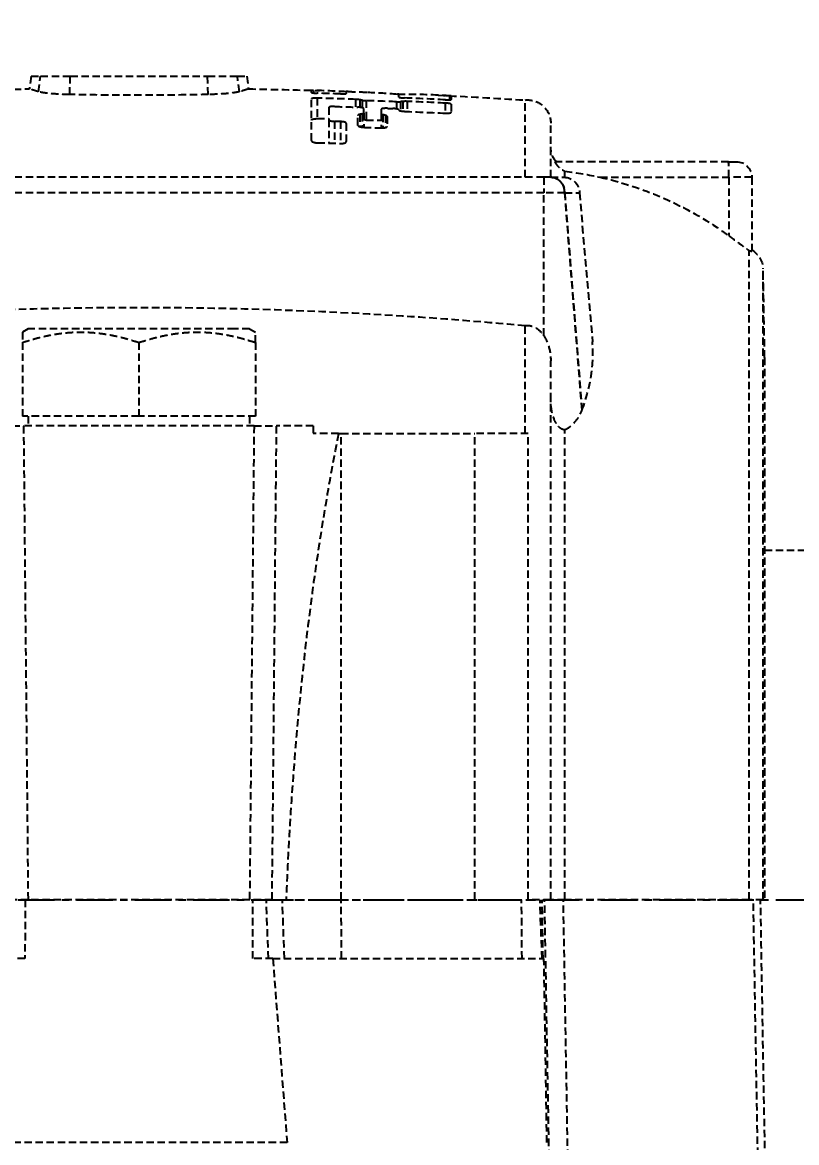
# Model space of a CAD drawing. Header units: millimetres. Extents: x 14484 to 44106, y -7531 to -758.
# Drawn here: x 19239.8 to 19339.5, y -1907.8 to -1763.6 of the extents above; entities that cross this region are included whole.
import ezdxf

# ---------------------------------------------------------------- set-up
doc = ezdxf.new("R2010")
doc.units = ezdxf.units.MM
doc.header["$LTSCALE"] = 15
doc.linetypes.add('CENTER', pattern=[2, 1.25, -0.25, 0.25, -0.25])
doc.linetypes.add('HIDDEN', pattern=[9.525, 6.35, -3.175])
for name, color, linetype in [('IA-DIM', 7, 'Continuous'), ('IA-EJES', 4, 'CENTER'), ('IA-SEGM', 1, 'HIDDEN')]:
    doc.layers.add(name, color=color, linetype=linetype)
doc.styles.add('ING-AMB', font='romans.shx', dxfattribs={"width": 0.75, "oblique": 15})
doc.dimstyles.new('ING-AMB 15', dxfattribs={"dimscale": 15, "dimtxt": 3, "dimasz": 2.5, "dimexe": 1, "dimexo": 1, "dimgap": 1, "dimtad": 1, "dimdec": 0, "dimzin": 0, "dimdsep": 46, "dimtxsty": 'ING-AMB', "dimcen": 0.1, "dimclrd": 7, "dimclre": 7, "dimclrt": 2, "dimadec": 0, "dimazin": 0, "dimtfac": 1, "dimtdec": 0, "dimtmove": 0, "dimatfit": 0, "dimfxl": 1.25, "dimtolj": 1, "dimtzin": 0, "dimarcsym": 1})

# ---------------------------------------------------------------- blocks, each defined once
blk = doc.blocks.new('*D27')
at = {"layer": 'Defpoints', "color": 0, "transparency": 16777216}
for p in [(19085.1, -938.01), (19085.1, -1467.77), (20972.86, -2155.19)]:
    blk.add_point(p, dxfattribs=at)
at = {"layer": 'IA-DIM', "color": 7, "lineweight": -2, "transparency": 16777216}
for p, q in [((19085.1, -1452.77), (19085.1, -923.01)), ((20972.86, -2140.19), (20972.86, -923.01)), ((20935.36, -938.01), (19122.6, -938.01))]:
    blk.add_line(p, q, dxfattribs=at)
at = {"layer": 'IA-DIM', "color": 7, "transparency": 16777216}
for points in [[(19122.6, -931.76), (19122.6, -944.26), (19085.1, -938.01)], [(20935.36, -931.76), (20935.36, -944.26), (20972.86, -938.01)]]:
    blk.add_solid(points, dxfattribs=at)
at = {"layer": 'IA-DIM', "color": 2, "transparency": 16777216, "insert": (20028.98, -900.51), "char_height": 45, "attachment_point": 5, "style": 'ING-AMB'}
blk.add_mtext('\\A1;1888', dxfattribs=at)

msp = doc.modelspace()

# ---------------------------------------------------------------- linework, layer by layer
at = {"layer": 'IA-EJES', "ltscale": 0.25}
msp.add_lwpolyline([(18166.78, -1876.56), (21143.92, -1876.56)], dxfattribs=at)
at = {"layer": 'IA-SEGM', "color": 1, "ltscale": 0.01, "extrusion": (0, 1, 0)}
for p, q in [((19240.95, -1770.56), (19240.72, -1772.19)), ((19240.95, -1770.56), (19242.16, -1770.56)), ((19241.89, -1772.55), (19242.16, -1770.56)), ((19242.16, -1770.56), (19245.99, -1770.56)), ((19245.91, -1772.91), (19245.99, -1770.56)), ((19245.99, -1770.56), (19263.66, -1770.56)), ((19263.74, -1772.91), (19263.66, -1770.56)), ((19263.66, -1770.56), (19267.49, -1770.56)), ((19267.75, -1772.55), (19267.49, -1770.56)), ((19267.49, -1770.56), (19268.69, -1770.56)), ((19268.69, -1770.56), (19268.92, -1772.19)), ((19277.02, -1772.66), (19277.02, -1772.38)), ((19277.02, -1778.83), (19277.02, -1773.47)), ((19277.27, -1772.38), (19277.27, -1772.71)), ((19277.77, -1773.38), (19277.77, -1776.01)), ((19281.51, -1772.53), (19281.51, -1772.79)), ((19282.7, -1773.54), (19282.7, -1774.53)), ((19283.23, -1773.58), (19283.23, -1774.56)), ((19283.54, -1773.64), (19283.54, -1774.6)), ((19284.07, -1773.69), (19284.07, -1776.19)), ((19288.26, -1773.24), (19288.26, -1772.88)), ((19294.78, -1773.08), (19294.78, -1773.6)), ((19295, -1773.1), (19295, -1773.56)), ((19304.51, -1783.56), (19304.51, -1773.62)), ((19279.26, -1774.57), (19279.26, -1776.14)), ((19283.76, -1775.29), (19283.76, -1774.72)), ((19286.01, -1774.8), (19286.01, -1775.38)), ((19287.95, -1773.84), (19287.95, -1774.76)), ((19288.48, -1773.83), (19288.48, -1775.01)), ((19288.79, -1773.8), (19288.79, -1775.06)), ((19289.32, -1773.79), (19289.32, -1775.09)), ((19294.25, -1774.01), (19294.25, -1775.31)), ((19295, -1774.16), (19295, -1775.19)), ((19277.77, -1776.01), (19279.26, -1776.01)), ((19279.26, -1776.14), (19279.26, -1779.16)), ((19280.01, -1776.37), (19280.01, -1779.19)), ((19280.76, -1776.39), (19280.76, -1779.21)), ((19281.51, -1776.62), (19281.51, -1778.97)), ((19283.01, -1776.88), (19283.01, -1775.59)), ((19283.23, -1775.47), (19283.23, -1777.04)), ((19283.54, -1775.41), (19283.54, -1777.11)), ((19283.76, -1775.29), (19283.76, -1777.12)), ((19284.07, -1776.19), (19286.01, -1776.19)), ((19286.01, -1775.38), (19286.01, -1777.21)), ((19286.23, -1775.51), (19286.23, -1777.21)), ((19286.54, -1775.59), (19286.54, -1777.16)), ((19286.76, -1775.72), (19286.76, -1777.02)), ((19307.82, -1783.56), (19307.82, -1776.6)), ((19330.71, -1781.56), (19308.34, -1781.56)), ((19330.71, -1781.56), (19331.7, -1781.56)), ((19306.92, -1783.56), (19202.72, -1783.56)), ((19306.92, -1783.56), (19306.92, -1785.56)), ((19307.81, -1783.56), (19306.92, -1783.56)), ((19307.82, -1783.56), (19307.81, -1783.56)), ((19307.82, -1783.56), (19309.51, -1783.56)), ((19309.63, -1783.57), (19309.63, -1782.77)), ((19314.17, -1783.56), (19330.73, -1783.56)), ((19330.73, -1783.56), (19330.73, -1791.06)), ((19333.7, -1783.56), (19330.73, -1783.56)), ((19333.7, -1783.56), (19333.7, -1793.07)), ((19306.92, -1785.56), (19202.72, -1785.56)), ((19306.92, -1803.96), (19306.92, -1785.56)), ((19309.62, -1785.56), (19306.92, -1785.56)), ((19311.85, -1813.54), (19309.63, -1785.56)), ((19309.63, -1785.56), (19311.51, -1785.56)), ((19311.51, -1785.56), (19313.19, -1804.75)), ((19333.35, -1876.56), (19333.35, -1792.99)), ((19335.15, -1876.56), (19335.15, -1795.27)), ((19335.35, -1806.78), (19335.15, -1795.27)), ((19240.57, -1803.06), (19239.82, -1803.49)), ((19267.16, -1803.06), (19240.57, -1803.06)), ((19269.07, -1803.06), (19267.16, -1803.06)), ((19269.07, -1803.06), (19269.82, -1803.49)), ((19304.51, -1816.56), (19304.51, -1802.66)), ((19239.82, -1804.83), (19239.82, -1814.31)), ((19254.82, -1804.83), (19254.82, -1814.31)), ((19269.82, -1804.83), (19269.82, -1814.31)), ((19335.35, -1806.78), (19335.35, -1876.56)), ((19307.82, -1876.56), (19307.82, -1807.2)), ((19311.85, -1813.54), (19311.84, -1813.54)), ((19237.12, -1815.56), (19240.01, -1815.56)), ((19254.82, -1814.31), (19239.82, -1814.31)), ((19269.63, -1815.56), (19240.01, -1815.56)), ((19240.59, -1876.56), (19240.01, -1815.56)), ((19240.57, -1814.31), (19240.57, -1815.56)), ((19269.82, -1814.31), (19254.82, -1814.31)), ((19269.63, -1815.56), (19269.06, -1876.56)), ((19269.07, -1814.31), (19269.07, -1815.56)), ((19269.63, -1815.56), (19272.53, -1815.56)), ((19271.96, -1876.56), (19272.53, -1815.56)), ((19277.24, -1815.56), (19272.53, -1815.56)), ((19277.24, -1815.56), (19277.24, -1816.56)), ((19280.5, -1816.56), (19277.24, -1816.56)), ((19280.83, -1876.56), (19280.83, -1816.56)), ((19298.05, -1876.56), (19298.05, -1816.56)), ((19304.92, -1876.56), (19304.92, -1816.56)), ((19309.63, -1876.56), (19309.63, -1816.08)), ((19335.35, -1831.56), (19603.18, -1831.56)), ((19240.59, -1876.56), (19237.69, -1876.56)), ((19269.06, -1876.56), (19240.59, -1876.56)), ((19271.96, -1876.56), (19269.06, -1876.56)), ((19271.48, -1884.15), (19271.22, -1876.56)), ((19271.96, -1876.56), (19273.76, -1876.56)), ((19273.54, -1884.15), (19273.28, -1876.56)), ((19273.76, -1876.56), (19280.83, -1876.56)), ((19280.83, -1876.56), (19295.6, -1876.56)), ((19280.9, -1884.15), (19280.85, -1876.56)), ((19295.6, -1876.56), (19298.88, -1876.56)), ((19298.88, -1876.56), (19304.92, -1876.56)), ((19304.12, -1884.15), (19304.07, -1876.56)), ((19307.82, -1876.56), (19304.92, -1876.56)), ((19306.7, -1884.15), (19306.44, -1876.56)), ((19306.83, -1884.15), (19306.71, -1876.56)), ((19308.29, -1948.27), (19307.03, -1876.56)), ((19309.63, -1876.56), (19307.82, -1876.56)), ((19311.27, -1981.11), (19309.44, -1876.56)), ((19333.35, -1876.56), (19309.63, -1876.56)), ((19335.15, -1876.56), (19333.35, -1876.56)), ((19335.52, -1969.41), (19333.89, -1876.56)), ((19335.35, -1876.56), (19335.15, -1876.56)), ((19240.15, -1884.15), (19237.6, -1884.15)), ((19272.05, -1884.15), (19269.49, -1884.15)), ((19272.05, -1884.15), (19273.89, -1907.83)), ((19272.05, -1884.15), (19306.95, -1884.15)), ((19307.33, -1907.83), (19306.95, -1884.15)), ((19273.89, -1907.83), (19235.76, -1907.83))]:
    msp.add_line(p, q, dxfattribs=at)
at = {"layer": 'IA-SEGM', "color": 1, "ltscale": 0.01, "extrusion": (0, 0, -1)}
for centre, radius, start, end in [((-19254.82, -2566.16), 794.1, 88.32216, 88.98272), ((-19254.82, -2566.16), 794.1, 91.01728, 91.67784), ((-19254.82, -2566.16), 794.1, 92.04806, 92.12304), ((-19254.82, -2566.16), 794.1, 92.77828, 93.58729), ((-19304.82, -1776.6), 3, 84.0917, 180), ((-19310.83, -1779.65), 3.01, 320.6133, 0), ((-19331.7, -1783.56), 2, 90, 180), ((-19309.51, -1785.56), 2, 90, 180), ((-19332.14, -1795.5), 3.02, 121.0129, 175.5837)]:
    msp.add_arc(centre, radius, start, end, dxfattribs=at)
at = {"layer": 'IA-SEGM', "color": 1, "ltscale": 0.01}
for centre, radius, start, end in [((19254.82, -2563.86), 791.46, 88.12181, 88.33893), ((19254.83, -2562.37), 789.76, 87.13859, 87.5196)]:
    msp.add_arc(centre, radius, start, end, dxfattribs=at)
for centre, major_axis, ratio, start_param, end_param in [((19275.12, -1878.23), (-109.33, 5.44), 0.967144, -1.581083, -1.54227), ((19254.82, -2539.14), (-789.54, 0), 0.970296, -1.606111, -1.599857), ((19254.83, -2539.79), (-790.09, 0), 0.970296, -1.61273, -1.60782), ((19254.83, -2539.04), (-789.43, 0), 0.970296, -1.620757, -1.614498), ((19330.71, -1783.56), (0, 2), 0.008891, -1.570796, 0), ((19232.35, -1906.96), (-41.54, 3.17), 0.597016, -3.049636, -3.049556)]:
    msp.add_ellipse(centre, major_axis=major_axis, ratio=ratio, start_param=start_param, end_param=end_param, dxfattribs=at)
at = {"layer": 'IA-SEGM', "color": 1, "ltscale": 0.01, "extrusion": (0, 0, -1)}
for centre, major_axis, ratio, start_param, end_param in [((19279.91, -1956.57), (0, 184.06), 0.707107, 0.013986, 0.02528), ((19254.82, -2543.64), (793.14, 0), 0.970296, -1.53903, -1.535248), ((19254.82, -2544.4), (793.61, 0), 0.970295, -1.52771, -1.521092), ((19277.77, -1776.19), (-0.749, 0), 0.241922, 0, 1.570796), ((19284.07, -1776.01), (-0.749, 0), 0.241922, -1.570796, -1.143718), ((19254.82, -2546.06), (793, 0), 0.970296, -1.534297, -1.53146), ((19254.83, -2543.97), (788.6, 0), 0.970296, -1.541701, -1.537898), ((19307.82, -1785.56), (0, 2), 0.906308, 0, 1.570796), ((19283.52, -1816.56), (8.77, 0), 0.000027, -1.922264, -1.882615)]:
    msp.add_ellipse(centre, major_axis=major_axis, ratio=ratio, start_param=start_param, end_param=end_param, dxfattribs=at)
at = {"layer": 'IA-SEGM', "color": 1, "ltscale": 0.01}
for points, knots in [([(19241.89, -1772.55), (19241.61, -1772.46), (19241.38, -1772.39), (19240.88, -1772.24), (19240.72, -1772.19), (19240.72, -1772.19)], [2.3585362, 2.3585362, 2.3585362, 2.3585362, 2.6864619, 2.6864619, 3.2619707, 3.2619707, 3.2619707, 3.2619707]), ([(19268.92, -1772.19), (19268.92, -1772.19), (19268.9, -1772.19), (19268.7, -1772.26), (19268.33, -1772.37), (19267.75, -1772.55)], [18.0127412, 18.0127412, 18.0127412, 18.0127412, 18.2383822, 18.2383822, 18.9162903, 18.9162903, 18.9162903, 18.9162903]), ([(19245.91, -1772.91), (19245.38, -1772.9), (19244.87, -1772.88), (19243.77, -1772.82), (19243.22, -1772.77), (19242.37, -1772.66), (19242.07, -1772.6), (19241.89, -1772.55)], [1.4786552, 1.4786552, 1.4786552, 1.4786552, 1.6425974, 1.6425974, 1.8663182, 1.8663182, 2.0749571, 2.0749571, 2.0749571, 2.0749571]), ([(19263.74, -1772.91), (19262.72, -1772.93), (19261.68, -1772.95), (19258.71, -1772.99), (19256.77, -1773.01), (19254.82, -1773.01), (19251.81, -1773.01), (19248.81, -1772.97), (19245.91, -1772.91)], [22.79134, 22.79134, 22.79134, 22.79134, 23.109511, 23.109511, 23.69379, 23.69379, 23.69379, 24.597939, 24.597939, 24.597939, 24.597939]), ([(19267.75, -1772.55), (19267.68, -1772.57), (19267.59, -1772.59), (19267.17, -1772.67), (19266.74, -1772.73), (19265.71, -1772.83), (19265.13, -1772.86), (19264.26, -1772.9), (19264, -1772.91), (19263.74, -1772.91)], [0.3563517, 0.3563517, 0.3563517, 0.3563517, 0.4424786, 0.4424786, 0.6669068, 0.6669068, 0.8715647, 0.8715647, 0.952617, 0.952617, 0.952617, 0.952617]), ([(19277.27, -1772.38), (19277.26, -1772.38), (19277.25, -1772.38), (19277.17, -1772.38), (19277.11, -1772.38), (19277.04, -1772.38), (19277.02, -1772.38), (19277.02, -1772.38)], [-0.0634892, -0.0634892, -0.0634892, -0.0634892, -0.05939507, -0.05939507, -0.02964614, -0.02964614, -0.00002611, -0.00002611, -0.00002611, -0.00002611]), ([(19277.02, -1772.66), (19277.02, -1772.66), (19277.02, -1772.66), (19277.02, -1772.66), (19277.02, -1772.66), (19277.02, -1772.66), (19277.05, -1772.67), (19277.07, -1772.68), (19277.14, -1772.69), (19277.2, -1772.7), (19277.33, -1772.71), (19277.41, -1772.72), (19277.58, -1772.73), (19277.66, -1772.73), (19277.75, -1772.73), (19277.76, -1772.73), (19277.77, -1772.73)], [-0.0001576, -0.0001576, -0.0001576, -0.0001576, 0, 0, 0, 0.0172356, 0.0172356, 0.0346626, 0.0346626, 0.063102, 0.063102, 0.0908873, 0.0908873, 0.1154043, 0.1154043, 0.1181013, 0.1181013, 0.1181013, 0.1181013]), ([(19277.77, -1773.38), (19277.75, -1773.38), (19277.73, -1773.38), (19277.63, -1773.38), (19277.54, -1773.38), (19277.38, -1773.38), (19277.31, -1773.39), (19277.17, -1773.4), (19277.11, -1773.41), (19277.04, -1773.44), (19277.02, -1773.45), (19277.02, -1773.47), (19277.02, -1773.47), (19277.02, -1773.47), (19277.02, -1773.47)], [-0.1182879, -0.1182879, -0.1182879, -0.1182879, -0.1124236, -0.1124236, -0.087662, -0.087662, -0.0599833, -0.0599833, -0.0299387, -0.0299387, 0, 0, 0, 0.0002122, 0.0002122, 0.0002122, 0.0002122]), ([(19280.76, -1772.83), (19280.83, -1772.83), (19280.89, -1772.83), (19281.04, -1772.83), (19281.12, -1772.83), (19281.27, -1772.83), (19281.34, -1772.83), (19281.45, -1772.82), (19281.48, -1772.81), (19281.51, -1772.8), (19281.51, -1772.8), (19281.51, -1772.79)], [-0.354847, -0.354847, -0.354847, -0.354847, -0.3358472, -0.3358472, -0.3096431, -0.3096431, -0.2799332, -0.2799332, -0.2501013, -0.2501013, -0.2366709, -0.2366709, -0.2366709, -0.2366709]), ([(19281.73, -1772.53), (19281.66, -1772.53), (19281.61, -1772.53), (19281.53, -1772.53), (19281.51, -1772.53), (19281.51, -1772.53)], [-0.05910529, -0.05910529, -0.05910529, -0.05910529, -0.02964689, -0.02964689, -0.00004913, -0.00004913, -0.00004913, -0.00004913]), ([(19283.23, -1773.58), (19283.2, -1773.58), (19283.16, -1773.57), (19283.04, -1773.56), (19282.96, -1773.55), (19282.82, -1773.54), (19282.76, -1773.54), (19282.7, -1773.54)], [-0.17732663, -0.17732663, -0.17732663, -0.17732663, -0.1623617, -0.1623617, -0.13636284, -0.13636284, -0.11827574, -0.11827574, -0.11827574, -0.11827574]), ([(19283.54, -1773.64), (19283.54, -1773.64), (19283.55, -1773.64), (19283.61, -1773.65), (19283.69, -1773.66), (19283.85, -1773.68), (19283.93, -1773.68), (19284.03, -1773.69), (19284.05, -1773.69), (19284.07, -1773.69)], [-0.41423251, -0.41423251, -0.41423251, -0.41423251, -0.41353388, -0.41353388, -0.38547939, -0.38547939, -0.36091157, -0.36091157, -0.35519731, -0.35519731, -0.35519731, -0.35519731]), ([(19288.26, -1772.88), (19288.26, -1772.88), (19288.25, -1772.88), (19288.22, -1772.87), (19288.18, -1772.87), (19288.11, -1772.86), (19288.1, -1772.86), (19288.08, -1772.85)], [-0.23648582, -0.23648582, -0.23648582, -0.23648582, -0.22042902, -0.22042902, -0.19178453, -0.19178453, -0.18313942, -0.18313942, -0.18313942, -0.18313942]), ([(19294.78, -1773.08), (19294.29, -1773.05), (19293.8, -1773.02), (19291.66, -1772.91), (19289.97, -1772.88), (19288.26, -1772.89)], [17.2110884, 17.2110884, 17.2110884, 17.2110884, 17.4177335, 17.4177335, 18.1185637, 18.1185637, 18.1185637, 18.1185637]), ([(19288.26, -1773.24), (19288.26, -1773.24), (19288.26, -1773.24), (19288.26, -1773.24), (19288.26, -1773.25), (19288.26, -1773.25), (19288.29, -1773.27), (19288.31, -1773.27), (19288.38, -1773.29), (19288.44, -1773.3), (19288.58, -1773.32), (19288.66, -1773.33), (19288.83, -1773.34), (19288.91, -1773.34), (19288.99, -1773.35), (19289, -1773.35), (19289.01, -1773.35)], [-0.0003072, -0.0003072, -0.0003072, -0.0003072, 0, 0, 0, 0.0167478, 0.0167478, 0.0336774, 0.0336774, 0.0639452, 0.0639452, 0.0916808, 0.0916808, 0.1160894, 0.1160894, 0.1181845, 0.1181845, 0.1181845, 0.1181845]), ([(19294.25, -1773.59), (19294.32, -1773.6), (19294.38, -1773.6), (19294.53, -1773.6), (19294.61, -1773.6), (19294.76, -1773.6), (19294.83, -1773.6), (19294.94, -1773.58), (19294.97, -1773.58), (19295, -1773.56), (19295, -1773.56), (19295, -1773.56)], [-0.3554169, -0.3554169, -0.3554169, -0.3554169, -0.3357513, -0.3357513, -0.3096167, -0.3096167, -0.2799653, -0.2799653, -0.2501183, -0.2501183, -0.2371564, -0.2371564, -0.2371564, -0.2371564]), ([(19280.01, -1774.45), (19279.99, -1774.44), (19279.97, -1774.44), (19279.87, -1774.44), (19279.79, -1774.44), (19279.63, -1774.45), (19279.55, -1774.46), (19279.42, -1774.48), (19279.36, -1774.5), (19279.28, -1774.53), (19279.26, -1774.55), (19279.26, -1774.57), (19279.26, -1774.57), (19279.26, -1774.57), (19279.26, -1774.57)], [-0.1180945, -0.1180945, -0.1180945, -0.1180945, -0.1119989, -0.1119989, -0.0871821, -0.0871821, -0.0595407, -0.0595407, -0.0296925, -0.0296925, 0, 0, 0, 0.0000975, 0.0000975, 0.0000975, 0.0000975]), ([(19283.76, -1774.72), (19283.76, -1774.71), (19283.76, -1774.7), (19283.73, -1774.67), (19283.69, -1774.65), (19283.58, -1774.61), (19283.51, -1774.6), (19283.35, -1774.57), (19283.27, -1774.56), (19283.13, -1774.55), (19283.07, -1774.55), (19283.01, -1774.54)], [-0.2361947, -0.2361947, -0.2361947, -0.2361947, -0.2204342, -0.2204342, -0.1919053, -0.1919053, -0.1621022, -0.1621022, -0.1360121, -0.1360121, -0.1180959, -0.1180959, -0.1180959, -0.1180959]), ([(19286.76, -1774.68), (19286.74, -1774.68), (19286.72, -1774.68), (19286.62, -1774.68), (19286.54, -1774.68), (19286.38, -1774.69), (19286.3, -1774.69), (19286.16, -1774.71), (19286.11, -1774.73), (19286.03, -1774.76), (19286.01, -1774.78), (19286.01, -1774.8), (19286.01, -1774.8), (19286.01, -1774.8), (19286.01, -1774.8)], [-0.1180988, -0.1180988, -0.1180988, -0.1180988, -0.1119915, -0.1119915, -0.0871988, -0.0871988, -0.0595468, -0.0595468, -0.0296846, -0.0296846, 0, 0, 0, 0.0001243, 0.0001243, 0.0001243, 0.0001243]), ([(19288.26, -1774.89), (19288.26, -1774.88), (19288.25, -1774.87), (19288.22, -1774.84), (19288.18, -1774.82), (19288.08, -1774.78), (19288, -1774.77), (19287.85, -1774.74), (19287.77, -1774.73), (19287.63, -1774.72), (19287.57, -1774.71), (19287.51, -1774.71)], [-0.2362014, -0.2362014, -0.2362014, -0.2362014, -0.2203353, -0.2203353, -0.1918239, -0.1918239, -0.1620288, -0.1620288, -0.1359737, -0.1359737, -0.1180995, -0.1180995, -0.1180995, -0.1180995]), ([(19287.95, -1773.84), (19288.01, -1773.84), (19288.07, -1773.84), (19288.21, -1773.84), (19288.29, -1773.84), (19288.41, -1773.83), (19288.44, -1773.83), (19288.48, -1773.83)], [-0.35520977, -0.35520977, -0.35520977, -0.35520977, -0.33686781, -0.33686781, -0.31055153, -0.31055153, -0.29601187, -0.29601187, -0.29601187, -0.29601187]), ([(19288.26, -1774.89), (19288.26, -1774.9), (19288.26, -1774.91), (19288.29, -1774.93), (19288.3, -1774.94), (19288.36, -1774.97), (19288.42, -1774.99), (19288.55, -1775.02), (19288.63, -1775.04), (19288.79, -1775.06), (19288.87, -1775.07), (19288.97, -1775.07), (19288.99, -1775.07), (19289.01, -1775.07)], [-0.4724416, -0.4724416, -0.4724416, -0.4724416, -0.4567569, -0.4567569, -0.4407886, -0.4407886, -0.4125233, -0.4125233, -0.3844332, -0.3844332, -0.3597923, -0.3597923, -0.3544247, -0.3544247, -0.3544247, -0.3544247]), ([(19289.32, -1773.79), (19289.3, -1773.79), (19289.28, -1773.79), (19289.18, -1773.78), (19289.1, -1773.78), (19288.94, -1773.79), (19288.86, -1773.79), (19288.79, -1773.8), (19288.79, -1773.8), (19288.79, -1773.8)], [-0.11826304, -0.11826304, -0.11826304, -0.11826304, -0.11248099, -0.11248099, -0.08775169, -0.08775169, -0.06003257, -0.06003257, -0.05906756, -0.05906756, -0.05906756, -0.05906756]), ([(19295, -1774.16), (19295, -1774.15), (19295, -1774.14), (19294.97, -1774.12), (19294.93, -1774.1), (19294.82, -1774.08), (19294.75, -1774.06), (19294.6, -1774.04), (19294.52, -1774.03), (19294.37, -1774.02), (19294.31, -1774.02), (19294.25, -1774.01)], [-0.2365242, -0.2365242, -0.2365242, -0.2365242, -0.2204428, -0.2204428, -0.1919333, -0.1919333, -0.1621984, -0.1621984, -0.1363154, -0.1363154, -0.1182562, -0.1182562, -0.1182562, -0.1182562]), ([(19294.25, -1775.31), (19294.32, -1775.31), (19294.38, -1775.31), (19294.52, -1775.31), (19294.6, -1775.31), (19294.76, -1775.3), (19294.83, -1775.28), (19294.94, -1775.26), (19294.97, -1775.24), (19295, -1775.21), (19295, -1775.2), (19295, -1775.19)], [-0.3544642, -0.3544642, -0.3544642, -0.3544642, -0.3356239, -0.3356239, -0.3093137, -0.3093137, -0.279451, -0.279451, -0.2493661, -0.2493661, -0.236218, -0.236218, -0.236218, -0.236218]), ([(19279.26, -1776.14), (19279.26, -1776.14), (19279.26, -1776.14), (19279.26, -1776.14), (19279.26, -1776.16), (19279.27, -1776.17), (19279.3, -1776.2), (19279.32, -1776.22), (19279.38, -1776.26), (19279.44, -1776.28), (19279.58, -1776.32), (19279.66, -1776.33), (19279.82, -1776.35), (19279.9, -1776.36), (19279.99, -1776.37), (19280, -1776.37), (19280.01, -1776.37)], [-0.0000544, -0.0000544, -0.0000544, -0.0000544, 0, 0, 0, 0.0170413, 0.0170413, 0.0342688, 0.0342688, 0.0626209, 0.0626209, 0.0904046, 0.0904046, 0.1149642, 0.1149642, 0.1180006, 0.1180006, 0.1180006, 0.1180006]), ([(19281.51, -1776.62), (19281.51, -1776.61), (19281.51, -1776.59), (19281.48, -1776.55), (19281.44, -1776.52), (19281.33, -1776.48), (19281.26, -1776.45), (19281.1, -1776.42), (19281.02, -1776.41), (19280.88, -1776.4), (19280.82, -1776.39), (19280.76, -1776.39)], [-0.2363439, -0.2363439, -0.2363439, -0.2363439, -0.2205124, -0.2205124, -0.1918955, -0.1918955, -0.1619916, -0.1619916, -0.1358247, -0.1358247, -0.1181754, -0.1181754, -0.1181754, -0.1181754]), ([(19283.23, -1775.47), (19283.16, -1775.48), (19283.11, -1775.5), (19283.03, -1775.54), (19283.01, -1775.56), (19283.01, -1775.59), (19283.01, -1775.59), (19283.01, -1775.59), (19283.01, -1775.59)], [-0.0590564, -0.0590564, -0.0590564, -0.0590564, -0.02963523, -0.02963523, 0, 0, 0, 0.00000701, 0.00000701, 0.00000701, 0.00000701]), ([(19283.54, -1775.41), (19283.58, -1775.4), (19283.61, -1775.39), (19283.69, -1775.36), (19283.73, -1775.34), (19283.76, -1775.31), (19283.76, -1775.3), (19283.76, -1775.29)], [-0.29523486, -0.29523486, -0.29523486, -0.29523486, -0.27963797, -0.27963797, -0.2496034, -0.2496034, -0.23616489, -0.23616489, -0.23616489, -0.23616489]), ([(19286.01, -1775.38), (19286.01, -1775.39), (19286.02, -1775.4), (19286.04, -1775.43), (19286.06, -1775.44), (19286.12, -1775.47), (19286.17, -1775.49), (19286.23, -1775.51)], [-0.47231285, -0.47231285, -0.47231285, -0.47231285, -0.4551274, -0.4551274, -0.43770016, -0.43770016, -0.41333159, -0.41333159, -0.41333159, -0.41333159]), ([(19286.76, -1775.72), (19286.76, -1775.71), (19286.75, -1775.7), (19286.72, -1775.66), (19286.69, -1775.64), (19286.61, -1775.61), (19286.57, -1775.6), (19286.54, -1775.59)], [-0.23619645, -0.23619645, -0.23619645, -0.23619645, -0.22032753, -0.22032753, -0.19178519, -0.19178519, -0.17714749, -0.17714749, -0.17714749, -0.17714749]), ([(19283.01, -1776.88), (19283.01, -1776.88), (19283.01, -1776.88), (19283.01, -1776.88), (19283.01, -1776.9), (19283.02, -1776.91), (19283.04, -1776.95), (19283.06, -1776.96), (19283.13, -1777.01), (19283.19, -1777.03), (19283.33, -1777.07), (19283.41, -1777.09), (19283.57, -1777.11), (19283.65, -1777.12), (19283.74, -1777.12), (19283.75, -1777.12), (19283.76, -1777.12)], [-0.0001212, -0.0001212, -0.0001212, -0.0001212, 0, 0, 0, 0.01715, 0.01715, 0.0344918, 0.0344918, 0.0628876, 0.0628876, 0.0906679, 0.0906679, 0.1151937, 0.1151937, 0.1180246, 0.1180246, 0.1180246, 0.1180246]), ([(19286.01, -1777.21), (19286.07, -1777.21), (19286.14, -1777.21), (19286.28, -1777.2), (19286.36, -1777.2), (19286.51, -1777.17), (19286.58, -1777.15), (19286.69, -1777.11), (19286.73, -1777.08), (19286.76, -1777.04), (19286.76, -1777.03), (19286.76, -1777.02)], [-0.3545491, -0.3545491, -0.3545491, -0.3545491, -0.3356972, -0.3356972, -0.3094951, -0.3094951, -0.2797864, -0.2797864, -0.2497346, -0.2497346, -0.2364461, -0.2364461, -0.2364461, -0.2364461]), ([(19277.02, -1778.83), (19277.02, -1778.84), (19277.02, -1778.84), (19277.02, -1778.84), (19277.02, -1778.86), (19277.02, -1778.88), (19277.05, -1778.92), (19277.07, -1778.94), (19277.14, -1778.99), (19277.2, -1779.01), (19277.34, -1779.06), (19277.42, -1779.08), (19277.58, -1779.11), (19277.66, -1779.12), (19277.75, -1779.12), (19277.76, -1779.12), (19277.77, -1779.12)], [-0.0002348, -0.0002348, -0.0002348, -0.0002348, 0, 0, 0, 0.017379, 0.017379, 0.0349532, 0.0349532, 0.0634718, 0.0634718, 0.0912688, 0.0912688, 0.1157249, 0.1157249, 0.1182709, 0.1182709, 0.1182709, 0.1182709]), ([(19280.76, -1779.21), (19280.83, -1779.21), (19280.89, -1779.21), (19281.04, -1779.2), (19281.12, -1779.19), (19281.27, -1779.16), (19281.34, -1779.14), (19281.45, -1779.08), (19281.48, -1779.05), (19281.51, -1779), (19281.51, -1778.99), (19281.51, -1778.97)], [-0.3555005, -0.3555005, -0.3555005, -0.3555005, -0.3364101, -0.3364101, -0.3102674, -0.3102674, -0.2805507, -0.2805507, -0.2505938, -0.2505938, -0.2371567, -0.2371567, -0.2371567, -0.2371567]), ([(19308.34, -1781.56), (19308.34, -1781.56), (19308.34, -1781.56), (19308.34, -1781.56), (19308.34, -1781.56), (19308.34, -1781.56), (19308.34, -1781.56), (19308.34, -1781.56), (19308.34, -1781.57), (19308.34, -1781.57), (19308.34, -1781.57), (19308.34, -1781.57), (19308.34, -1781.57), (19308.34, -1781.57), (19308.34, -1781.57), (19308.34, -1781.58), (19308.35, -1781.61), (19308.38, -1781.67), (19308.49, -1781.83), (19308.55, -1781.92), (19308.72, -1782.12), (19308.83, -1782.23), (19309.11, -1782.48), (19309.29, -1782.6), (19309.54, -1782.72), (19309.58, -1782.75), (19309.63, -1782.77)], [1.4874603, 1.4874603, 1.4874603, 1.4874603, 1.49039, 1.49039, 1.4965612, 1.4965612, 1.4988962, 1.4988962, 1.4988962, 1.5009224, 1.5009224, 1.5031284, 1.5031284, 1.5061477, 1.5061477, 1.5131462, 1.5131462, 1.5780068, 1.5780068, 1.6268187, 1.6268187, 1.6820056, 1.6820056, 1.7477564, 1.7477564, 1.7623881, 1.7623881, 1.7623881, 1.7623881]), ([(19309.62, -1785.56), (19309.62, -1785.31), (19309.57, -1785.02), (19309.4, -1784.57), (19309.25, -1784.32), (19308.94, -1783.97), (19308.71, -1783.81), (19308.3, -1783.62), (19308.04, -1783.56), (19307.82, -1783.56)], [1.1819692, 1.1819692, 1.1819692, 1.1819692, 1.2560173, 1.2560173, 1.3300696, 1.3300696, 1.4041205, 1.4041205, 1.4777222, 1.4777222, 1.4777222, 1.4777222]), ([(19314.17, -1783.56), (19316.74, -1784.14), (19319.24, -1784.95), (19324.04, -1786.94), (19326.74, -1788.36), (19329.75, -1790.37), (19330.24, -1790.71), (19330.73, -1791.06)], [37.165786, 37.165786, 37.165786, 37.165786, 37.892827, 37.892827, 38.72557, 38.72557, 38.890184, 38.890184, 38.890184, 38.890184]), ([(19330.73, -1791.06), (19330.93, -1791.21), (19331.13, -1791.36), (19331.7, -1791.78), (19332.08, -1792.06), (19332.67, -1792.5), (19332.91, -1792.67), (19333.2, -1792.88), (19333.28, -1792.94), (19333.35, -1792.99)], [-0.5383699, -0.5383699, -0.5383699, -0.5383699, -0.4648336, -0.4648336, -0.3215327, -0.3215327, -0.2115384, -0.2115384, -0.1636577, -0.1636577, -0.1636577, -0.1636577]), ([(19333.35, -1792.99), (19333.35, -1792.99), (19333.35, -1792.99), (19333.47, -1793.02), (19333.56, -1793.05), (19333.64, -1793.08), (19333.66, -1793.08), (19333.69, -1793.08), (19333.69, -1793.08), (19333.7, -1793.08), (19333.7, -1793.08), (19333.7, -1793.07), (19333.7, -1793.07), (19333.7, -1793.07), (19333.7, -1793.07), (19333.7, -1793.07)], [-3.1817973, -3.1817973, -3.1817973, -3.1817973, -3.1807031, -3.1807031, -3.1060432, -3.1060432, -3.0689778, -3.0689778, -3.0457494, -3.0457494, -3.0388762, -3.0388762, -3.0346192, -3.0346192, -3.0335517, -3.0335517, -3.0335517, -3.0335517]), ([(19205.14, -1802.66), (19211.19, -1802.08), (19217.22, -1801.61), (19234.04, -1800.61), (19244.68, -1800.31), (19264.97, -1800.31), (19275.61, -1800.61), (19292.43, -1801.61), (19298.46, -1802.08), (19304.51, -1802.66)], [59.336071, 59.336071, 59.336071, 59.336071, 61.008025, 61.008025, 64.051738, 64.051738, 67.095451, 67.095451, 68.767405, 68.767405, 68.767405, 68.767405]), ([(19304.51, -1802.66), (19304.61, -1802.64), (19304.72, -1802.63), (19304.82, -1802.63), (19305.14, -1802.63), (19305.51, -1802.73), (19306.15, -1803.07), (19306.5, -1803.39), (19306.81, -1803.79), (19306.87, -1803.87), (19306.92, -1803.96)], [2.306386, 2.306386, 2.306386, 2.306386, 2.3361643, 2.3361643, 2.3361643, 2.4322056, 2.4322056, 2.552904, 2.552904, 2.5823235, 2.5823235, 2.5823235, 2.5823235]), ([(19306.92, -1803.96), (19307.14, -1804.29), (19307.33, -1804.66), (19307.71, -1805.75), (19307.82, -1806.48), (19307.82, -1807.2)], [-4.9366346, -4.9366346, -4.9366346, -4.9366346, -4.8219721, -4.8219721, -4.6372902, -4.6372902, -4.6372902, -4.6372902]), ([(19311.85, -1813.54), (19311.87, -1813.47), (19311.9, -1813.4), (19312.66, -1811.26), (19313.09, -1809.26), (19313.27, -1806.46), (19313.26, -1805.59), (19313.19, -1804.75)], [-20.713338, -20.713338, -20.713338, -20.713338, -20.681319, -20.681319, -19.733425, -19.733425, -19.293496, -19.293496, -19.293496, -19.293496]), ([(19309.63, -1816.08), (19309.59, -1816.08), (19309.55, -1816.07), (19309.38, -1816.04), (19309.25, -1815.99), (19308.98, -1815.82), (19308.84, -1815.69), (19308.54, -1815.3), (19308.38, -1815.01), (19308, -1814.05), (19307.85, -1813.27), (19307.82, -1812.34), (19307.82, -1812.25), (19307.82, -1812.16)], [-1.4497952, -1.4497952, -1.4497952, -1.4497952, -1.4287418, -1.4287418, -1.3585439, -1.3585439, -1.2646615, -1.2646615, -1.1210227, -1.1210227, -0.8620974, -0.8620974, -0.8358529, -0.8358529, -0.8358529, -0.8358529]), ([(19309.63, -1816.08), (19309.64, -1816.07), (19309.66, -1816.06), (19310.24, -1815.75), (19310.73, -1815.34), (19311.43, -1814.43), (19311.67, -1813.99), (19311.84, -1813.54)], [-3.1590353, -3.1590353, -3.1590353, -3.1590353, -3.1525286, -3.1525286, -2.9360812, -2.9360812, -2.764213, -2.764213, -2.764213, -2.764213]), ([(19280.5, -1816.56), (19280.27, -1817.74), (19280.04, -1818.93), (19279.22, -1823.34), (19278.67, -1826.57), (19277.65, -1833.12), (19277.14, -1836.74), (19276.19, -1844.33), (19275.75, -1848.29), (19274.99, -1856.35), (19274.66, -1860.46), (19274.12, -1868.62), (19273.91, -1872.66), (19273.76, -1876.56)], [0, 0, 0, 0, 0.411463, 0.411463, 1.52042, 1.52042, 2.702607, 2.702607, 3.884795, 3.884795, 5.066982, 5.066982, 6.249169, 6.249169, 6.249169, 6.249169])]:
    msp.add_open_spline(points, degree=3, knots=knots, dxfattribs=at)
for points in [[(19283.54, -1773.64), (19283.44, -1773.62), (19283.34, -1773.6), (19283.23, -1773.58)], [(19284.24, -1772.61), (19285.5, -1772.65), (19286.78, -1772.74), (19288.08, -1772.85)], [(19295, -1773.1), (19295, -1773.09), (19294.92, -1773.09), (19294.78, -1773.08)], [(19286.76, -1774.68), (19287.01, -1774.69), (19287.26, -1774.7), (19287.51, -1774.71)], [(19288.79, -1773.8), (19288.68, -1773.81), (19288.58, -1773.82), (19288.48, -1773.83)], [(19280.76, -1776.39), (19280.51, -1776.38), (19280.26, -1776.37), (19280.01, -1776.37)], [(19283.54, -1775.41), (19283.44, -1775.43), (19283.34, -1775.45), (19283.23, -1775.47)], [(19286.54, -1775.59), (19286.44, -1775.56), (19286.33, -1775.53), (19286.23, -1775.51)], [(19309.63, -1782.77), (19311.23, -1782.96), (19312.74, -1783.24), (19314.17, -1783.56)], [(19309.62, -1785.56), (19310.36, -1794.89), (19311.1, -1804.21), (19311.84, -1813.54)], [(19304.92, -1816.56), (19302.62, -1816.56), (19300.33, -1816.56), (19298.05, -1816.56)], [(19240.16, -1876.56), (19240.16, -1879.09), (19240.16, -1881.62), (19240.15, -1884.15)], [(19269.49, -1884.15), (19269.49, -1881.62), (19269.49, -1879.09), (19269.48, -1876.56)], [(19336.42, -1968.56), (19335.89, -1937.89), (19335.35, -1907.23), (19334.82, -1876.56)]]:
    msp.add_open_spline(points, degree=3, dxfattribs=at)
for points, weights in [([(19239.82, -1804.83), (19247.32, -1802.33), (19254.82, -1804.83)], [1.56147367097, 1.80303448854, 1.56147367097]), ([(19239.82, -1803.49), (19239.82, -1803.49), (19239.82, -1804.83)], [1.68225407976, 1.68225407976, 1.56147367097]), ([(19254.82, -1804.83), (19262.32, -1802.33), (19269.82, -1804.83)], [1.56147367097, 1.80303448854, 1.56147367097]), ([(19269.82, -1804.83), (19269.82, -1803.49), (19269.82, -1803.49)], [1.56147367097, 1.68225407976, 1.68225407976]), ([(19280.83, -1816.56), (19289.72, -1816.56), (19298.05, -1816.56)], [1.00400265007, 1.00317023933, 1.00163347368])]:
    msp.add_rational_spline(points, weights, degree=2, dxfattribs=at)

# ---------------------------------------------------------------- dimensions: what is measured, and where the dimension line sits
at = {"layer": 'IA-DIM', "color": 2}
dim = msp.add_linear_dim(base=(19085.1, -938.01), p1=(20972.86, -2155.19), p2=(19085.1, -1467.77), dimstyle='ING-AMB 15', override={"dimpost": '\\X', "dimtmove": 1}, dxfattribs=at)
dim.commit()
dim.dimension.update_dxf_attribs({"geometry": '*D27', "text_midpoint": (20028.98, -900.51)})

doc.saveas('drawing.dxf')
